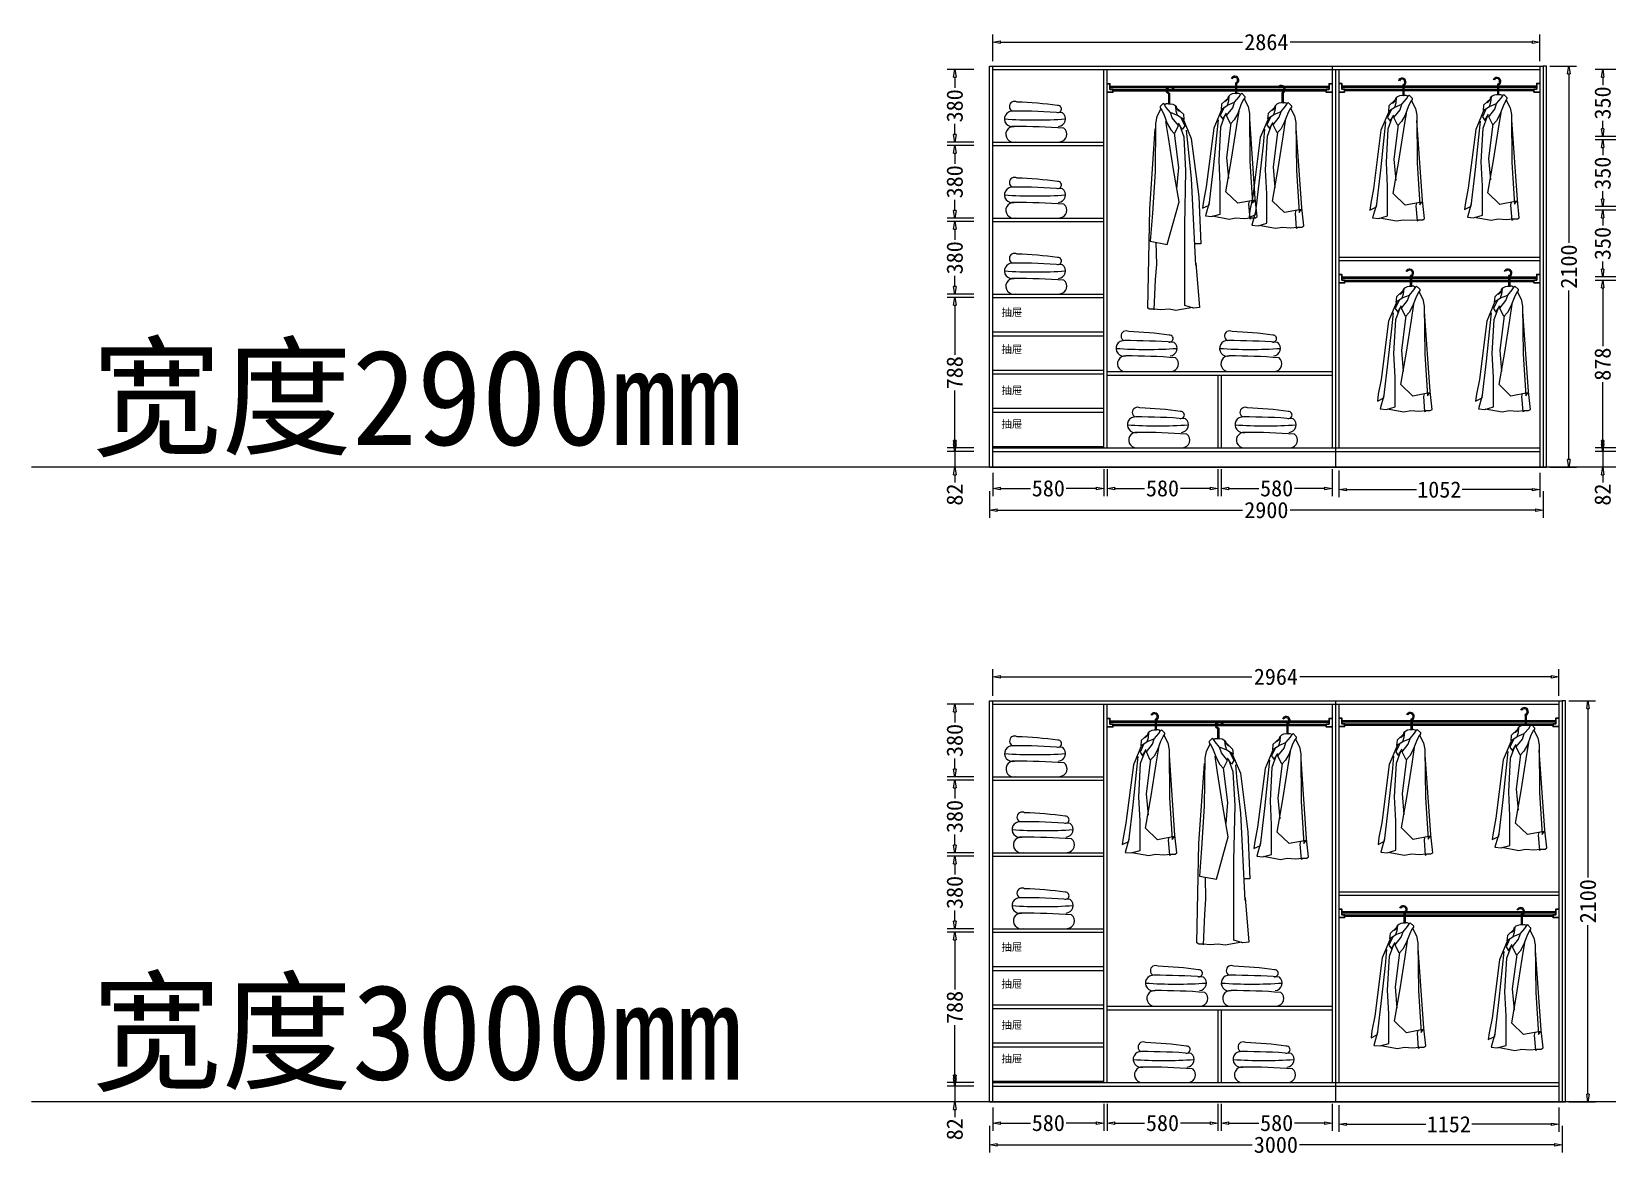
# Model space of a CAD drawing. Header units: millimetres. Extents: x 304407 to 361076, y -1262425 to -1203358.
# Drawn here: x 304407 to 312663, y -1255778 to -1249891 of the extents above; entities that cross this region are included whole.
import ezdxf

# ---------------------------------------------------------------- set-up
doc = ezdxf.new("R2010")
doc.units = ezdxf.units.MM
doc.header["$LTSCALE"] = 20
doc.layers.get('Defpoints').update_dxf_attribs({"color": 250})
for name, color, linetype in [('8', 8, 'Continuous'), ('LAYER10', 11, 'Continuous'), ('LAYER8', 11, 'Continuous'), ('图层3', 4, 'Continuous'), ('墙体', 40, 'Continuous')]:
    doc.layers.add(name, color=color, linetype=linetype)
doc.styles.get("Standard").update_dxf_attribs({"font": 'SimSun.ttf', "height": 85})
doc.styles.add('text', font='SimSun.ttf', dxfattribs={"height": 85})
doc.dimstyles.new('周文晶', dxfattribs={"dimtxt": 70, "dimasz": 40, "dimexe": 40, "dimexo": 30, "dimgap": 10, "dimtad": 0, "dimdec": 0, "dimtxsty": 'Standard', "dimblk": 'CLOSEDBLANK', "dimcen": 200, "dimclrd": 256, "dimclre": 256, "dimadec": 0, "dimazin": 0, "dimtfac": 1, "dimtdec": 0, "dimtmove": 0, "dimatfit": 3, "dimldrblk": 'CLOSEDBLANK', "dimfxl": 100, "dimfxlon": 1, "dimarcsym": 0})

# ---------------------------------------------------------------- blocks, each defined once
blk = doc.blocks.new('_ClosedBlank')
at = {"color": 0, "linetype": 'ByBlock', "lineweight": -2}
for p, q in [((-1, 0.17), (0, 0)), ((-1, 0.17), (-1, -0.17)), ((0, 0), (-1, -0.17))]:
    blk.add_line(p, q, dxfattribs=at)
blk = doc.blocks.new('*D2124')
at = {"lineweight": -2, "transparency": 16777216}
for p, q in [((309444, -1252202.4), (309444, -1252324)), ((310024, -1252184), (310024, -1252324)), ((309484, -1252284), (309640, -1252284)), ((309984, -1252284), (309828.1, -1252284))]:
    blk.add_line(p, q, dxfattribs=at)
at = {"layer": 'Defpoints', "color": 0, "transparency": 16777216}
for p in [(310024, -1252072.4), (309444, -1252172.4), (310024, -1252284)]:
    blk.add_point(p, dxfattribs=at)
at = {"lineweight": -2, "transparency": 16777216, "xscale": 40, "yscale": 40, "zscale": 40, "rotation": 180}
blk.add_blockref('_ClosedBlank', (309444, -1252284), dxfattribs=at)
at = {"lineweight": -2, "transparency": 16777216, "xscale": 40, "yscale": 40, "zscale": 40}
blk.add_blockref('_ClosedBlank', (310024, -1252284), dxfattribs=at)
at = {"color": 0, "transparency": 16777216, "insert": (309734, -1252284), "char_height": 85, "attachment_point": 5}
blk.add_mtext('580', dxfattribs=at)
blk = doc.blocks.new('*D2125')
at = {"lineweight": -2, "transparency": 16777216}
for p, q in [((310042, -1252184), (310042, -1252324)), ((310622, -1252184), (310622, -1252324)), ((310082, -1252284), (310238, -1252284)), ((310582, -1252284), (310426.1, -1252284))]:
    blk.add_line(p, q, dxfattribs=at)
at = {"layer": 'Defpoints', "color": 0, "transparency": 16777216}
for p in [(310042, -1250090.4), (310622, -1252072.4), (310622, -1252284)]:
    blk.add_point(p, dxfattribs=at)
at = {"lineweight": -2, "transparency": 16777216, "xscale": 40, "yscale": 40, "zscale": 40, "rotation": 180}
blk.add_blockref('_ClosedBlank', (310042, -1252284), dxfattribs=at)
at = {"lineweight": -2, "transparency": 16777216, "xscale": 40, "yscale": 40, "zscale": 40}
blk.add_blockref('_ClosedBlank', (310622, -1252284), dxfattribs=at)
at = {"color": 0, "transparency": 16777216, "insert": (310332, -1252284), "char_height": 85, "attachment_point": 5}
blk.add_mtext('580', dxfattribs=at)
blk = doc.blocks.new('*D2126')
at = {"lineweight": -2, "transparency": 16777216}
for p, q in [((309444, -1250047), (309444, -1249907)), ((312308, -1250047), (312308, -1249907)), ((309484, -1249947), (310750.3, -1249947)), ((312268, -1249947), (311001.7, -1249947))]:
    blk.add_line(p, q, dxfattribs=at)
at = {"layer": 'Defpoints', "color": 0, "transparency": 16777216}
for p in [(312308, -1249947), (309444, -1250090.4), (312308, -1250090.4)]:
    blk.add_point(p, dxfattribs=at)
at = {"lineweight": -2, "transparency": 16777216, "xscale": 40, "yscale": 40, "zscale": 40, "rotation": 180}
blk.add_blockref('_ClosedBlank', (309444, -1249947), dxfattribs=at)
at = {"lineweight": -2, "transparency": 16777216, "xscale": 40, "yscale": 40, "zscale": 40}
blk.add_blockref('_ClosedBlank', (312308, -1249947), dxfattribs=at)
at = {"color": 0, "transparency": 16777216, "insert": (310876, -1249947), "char_height": 85, "attachment_point": 5}
blk.add_mtext('2864', dxfattribs=at)
blk = doc.blocks.new('*D2127')
at = {"lineweight": -2, "transparency": 16777216}
for p, q in [((309426, -1252298.1), (309426, -1252438.1)), ((312326, -1252298.1), (312326, -1252438.1)), ((309466, -1252398.1), (310751.3, -1252398.1)), ((312286, -1252398.1), (311000.8, -1252398.1))]:
    blk.add_line(p, q, dxfattribs=at)
at = {"layer": 'Defpoints', "color": 0, "transparency": 16777216}
for p in [(309426, -1252172.4), (312326, -1252172.4), (312326, -1252398.1)]:
    blk.add_point(p, dxfattribs=at)
at = {"lineweight": -2, "transparency": 16777216, "xscale": 40, "yscale": 40, "zscale": 40, "rotation": 180}
blk.add_blockref('_ClosedBlank', (309426, -1252398.1), dxfattribs=at)
at = {"lineweight": -2, "transparency": 16777216, "xscale": 40, "yscale": 40, "zscale": 40}
blk.add_blockref('_ClosedBlank', (312326, -1252398.1), dxfattribs=at)
at = {"color": 0, "transparency": 16777216, "insert": (310876, -1252398.1), "char_height": 85, "attachment_point": 5}
blk.add_mtext('2900', dxfattribs=at)
blk = doc.blocks.new('*D2128')
at = {"lineweight": -2, "transparency": 16777216}
for p, q in [((309243.8, -1252050.4), (309243.8, -1252010.4)), ((309343.8, -1252090.4), (309203.8, -1252090.4)), ((309243.8, -1252090.4), (309243.8, -1252172.4)), ((309343.8, -1252172.4), (309203.8, -1252172.4)), ((309243.8, -1252212.4), (309243.8, -1252252.4))]:
    blk.add_line(p, q, dxfattribs=at)
at = {"layer": 'Defpoints', "color": 0, "transparency": 16777216}
for p in [(309243.8, -1252090.4), (309444, -1252090.4), (309426, -1252172.4)]:
    blk.add_point(p, dxfattribs=at)
at = {"lineweight": -2, "transparency": 16777216, "xscale": 40, "yscale": 40, "zscale": 40}
for p, rotation in [((309243.8, -1252090.4), 270), ((309243.8, -1252172.4), 90)]:
    blk.add_blockref('_ClosedBlank', p, dxfattribs=dict(at, rotation=rotation))
at = {"color": 0, "transparency": 16777216, "insert": (309243.8, -1252316.5), "char_height": 85, "attachment_point": 5, "rotation": 90}
blk.add_mtext('82', dxfattribs=at)
blk = doc.blocks.new('*D2129')
at = {"lineweight": -2, "transparency": 16777216}
for p, q in [((309343.8, -1251284.4), (309203.8, -1251284.4)), ((309243.8, -1251324.4), (309243.8, -1251585.1)), ((309243.8, -1252032.4), (309243.8, -1251771.8)), ((309343.8, -1252072.4), (309203.8, -1252072.4))]:
    blk.add_line(p, q, dxfattribs=at)
at = {"layer": 'Defpoints', "color": 0, "transparency": 16777216}
for p in [(309243.8, -1251284.4), (309444, -1251284.4), (309444, -1252072.4)]:
    blk.add_point(p, dxfattribs=at)
at = {"lineweight": -2, "transparency": 16777216, "xscale": 40, "yscale": 40, "zscale": 40}
for p, rotation in [((309243.8, -1251284.4), 90), ((309243.8, -1252072.4), 270)]:
    blk.add_blockref('_ClosedBlank', p, dxfattribs=dict(at, rotation=rotation))
at = {"color": 0, "transparency": 16777216, "insert": (309243.8, -1251678.4), "char_height": 85, "attachment_point": 5, "rotation": 90}
blk.add_mtext('788', dxfattribs=at)
blk = doc.blocks.new('*D2130')
at = {"lineweight": -2, "transparency": 16777216}
for p, q in [((309343.8, -1250886.4), (309203.8, -1250886.4)), ((309243.8, -1250926.4), (309243.8, -1250982.4)), ((309243.8, -1251226.4), (309243.8, -1251170.5)), ((309343.8, -1251266.4), (309203.8, -1251266.4))]:
    blk.add_line(p, q, dxfattribs=at)
at = {"layer": 'Defpoints', "color": 0, "transparency": 16777216}
for p in [(309243.8, -1250886.4), (309444, -1250886.4), (309444, -1251266.4)]:
    blk.add_point(p, dxfattribs=at)
at = {"lineweight": -2, "transparency": 16777216, "xscale": 40, "yscale": 40, "zscale": 40}
for p, rotation in [((309243.8, -1250886.4), 90), ((309243.8, -1251266.4), 270)]:
    blk.add_blockref('_ClosedBlank', p, dxfattribs=dict(at, rotation=rotation))
at = {"color": 0, "transparency": 16777216, "insert": (309243.8, -1251076.4), "char_height": 85, "attachment_point": 5, "rotation": 90}
blk.add_mtext('380', dxfattribs=at)
blk = doc.blocks.new('*D2131')
at = {"lineweight": -2, "transparency": 16777216}
for p, q in [((309343.8, -1250488.4), (309203.8, -1250488.4)), ((309243.8, -1250528.4), (309243.8, -1250584.4)), ((309243.8, -1250828.4), (309243.8, -1250772.5)), ((309343.8, -1250868.4), (309203.8, -1250868.4))]:
    blk.add_line(p, q, dxfattribs=at)
at = {"layer": 'Defpoints', "color": 0, "transparency": 16777216}
for p in [(309243.8, -1250488.4), (309444, -1250488.4), (309444, -1250868.4)]:
    blk.add_point(p, dxfattribs=at)
at = {"lineweight": -2, "transparency": 16777216, "xscale": 40, "yscale": 40, "zscale": 40}
for p, rotation in [((309243.8, -1250488.4), 90), ((309243.8, -1250868.4), 270)]:
    blk.add_blockref('_ClosedBlank', p, dxfattribs=dict(at, rotation=rotation))
at = {"color": 0, "transparency": 16777216, "insert": (309243.8, -1250678.4), "char_height": 85, "attachment_point": 5, "rotation": 90}
blk.add_mtext('380', dxfattribs=at)
blk = doc.blocks.new('*D2132')
at = {"lineweight": -2, "transparency": 16777216}
for p, q in [((309343.8, -1250090.4), (309203.8, -1250090.4)), ((309243.8, -1250130.4), (309243.8, -1250186.4)), ((309243.8, -1250430.4), (309243.8, -1250374.5)), ((309343.8, -1250470.4), (309203.8, -1250470.4))]:
    blk.add_line(p, q, dxfattribs=at)
at = {"layer": 'Defpoints', "color": 0, "transparency": 16777216}
for p in [(309243.8, -1250090.4), (309444, -1250090.4), (309444, -1250470.4)]:
    blk.add_point(p, dxfattribs=at)
at = {"lineweight": -2, "transparency": 16777216, "xscale": 40, "yscale": 40, "zscale": 40}
for p, rotation in [((309243.8, -1250090.4), 90), ((309243.8, -1250470.4), 270)]:
    blk.add_blockref('_ClosedBlank', p, dxfattribs=dict(at, rotation=rotation))
at = {"color": 0, "transparency": 16777216, "insert": (309243.8, -1250280.4), "char_height": 85, "attachment_point": 5, "rotation": 90}
blk.add_mtext('380', dxfattribs=at)
blk = doc.blocks.new('*D2133')
at = {"lineweight": -2, "transparency": 16777216}
for p, q in [((312360.9, -1250072.4), (312500.9, -1250072.4)), ((312460.9, -1250112.4), (312460.9, -1250997.7)), ((312460.9, -1252132.4), (312460.9, -1251247.2)), ((312360.9, -1252172.4), (312500.9, -1252172.4))]:
    blk.add_line(p, q, dxfattribs=at)
at = {"layer": 'Defpoints', "color": 0, "transparency": 16777216}
for p in [(312326, -1250072.4), (312460.9, -1250072.4), (312326, -1252172.4)]:
    blk.add_point(p, dxfattribs=at)
at = {"lineweight": -2, "transparency": 16777216, "xscale": 40, "yscale": 40, "zscale": 40}
for p, rotation in [((312460.9, -1250072.4), 90), ((312460.9, -1252172.4), 270)]:
    blk.add_blockref('_ClosedBlank', p, dxfattribs=dict(at, rotation=rotation))
at = {"color": 0, "transparency": 16777216, "insert": (312460.9, -1251122.4), "char_height": 85, "attachment_point": 5, "rotation": 90}
blk.add_mtext('2100', dxfattribs=at)
blk = doc.blocks.new('*D2134')
at = {"lineweight": -2, "transparency": 16777216}
for p, q in [((311256, -1252190.6), (311256, -1252330.6)), ((312308, -1252202.4), (312308, -1252330.6)), ((311296, -1252290.6), (311661.8, -1252290.6)), ((312268, -1252290.6), (311902.3, -1252290.6))]:
    blk.add_line(p, q, dxfattribs=at)
at = {"layer": 'Defpoints', "color": 0, "transparency": 16777216}
for p in [(311256, -1252072.4), (312308, -1252172.4), (312308, -1252290.6)]:
    blk.add_point(p, dxfattribs=at)
at = {"lineweight": -2, "transparency": 16777216, "xscale": 40, "yscale": 40, "zscale": 40, "rotation": 180}
blk.add_blockref('_ClosedBlank', (311256, -1252290.6), dxfattribs=at)
at = {"lineweight": -2, "transparency": 16777216, "xscale": 40, "yscale": 40, "zscale": 40}
blk.add_blockref('_ClosedBlank', (312308, -1252290.6), dxfattribs=at)
at = {"color": 0, "transparency": 16777216, "insert": (311782, -1252290.6), "char_height": 85, "attachment_point": 5}
blk.add_mtext('1052', dxfattribs=at)
blk = doc.blocks.new('*D2165')
at = {"lineweight": -2, "transparency": 16777216}
for p, q in [((312638, -1252050.4), (312638, -1252010.4)), ((312738, -1252090.4), (312598, -1252090.4)), ((312638, -1252090.4), (312638, -1252172.4)), ((312738, -1252172.4), (312598, -1252172.4)), ((312638, -1252212.4), (312638, -1252252.4))]:
    blk.add_line(p, q, dxfattribs=at)
at = {"layer": 'Defpoints', "color": 0, "transparency": 16777216}
for p in [(312638, -1252090.4), (312838.2, -1252090.4), (312820.2, -1252172.4)]:
    blk.add_point(p, dxfattribs=at)
at = {"lineweight": -2, "transparency": 16777216, "xscale": 40, "yscale": 40, "zscale": 40}
for p, rotation in [((312638, -1252090.4), 270), ((312638, -1252172.4), 90)]:
    blk.add_blockref('_ClosedBlank', p, dxfattribs=dict(at, rotation=rotation))
at = {"color": 0, "transparency": 16777216, "insert": (312638, -1252316.5), "char_height": 85, "attachment_point": 5, "rotation": 90}
blk.add_mtext('82', dxfattribs=at)
blk = doc.blocks.new('*D2166')
at = {"lineweight": -2, "transparency": 16777216}
for p, q in [((312738, -1251194.4), (312598, -1251194.4)), ((312638, -1251234.4), (312638, -1251538.9)), ((312638, -1252032.4), (312638, -1251728)), ((312738, -1252072.4), (312598, -1252072.4))]:
    blk.add_line(p, q, dxfattribs=at)
at = {"layer": 'Defpoints', "color": 0, "transparency": 16777216}
for p in [(312638, -1251194.4), (312838.2, -1251194.4), (312838.2, -1252072.4)]:
    blk.add_point(p, dxfattribs=at)
at = {"lineweight": -2, "transparency": 16777216, "xscale": 40, "yscale": 40, "zscale": 40}
for p, rotation in [((312638, -1251194.4), 90), ((312638, -1252072.4), 270)]:
    blk.add_blockref('_ClosedBlank', p, dxfattribs=dict(at, rotation=rotation))
at = {"color": 0, "transparency": 16777216, "insert": (312638, -1251633.4), "char_height": 85, "attachment_point": 5, "rotation": 90}
blk.add_mtext('878', dxfattribs=at)
blk = doc.blocks.new('*D2167')
at = {"lineweight": -2, "transparency": 16777216}
for p, q in [((312738, -1250826.4), (312598, -1250826.4)), ((312638, -1250866.4), (312638, -1250907.4)), ((312638, -1251136.4), (312638, -1251095.5)), ((312738, -1251176.4), (312598, -1251176.4))]:
    blk.add_line(p, q, dxfattribs=at)
at = {"layer": 'Defpoints', "color": 0, "transparency": 16777216}
for p in [(312638, -1250826.4), (312838.2, -1250826.4), (312838.2, -1251176.4)]:
    blk.add_point(p, dxfattribs=at)
at = {"lineweight": -2, "transparency": 16777216, "xscale": 40, "yscale": 40, "zscale": 40}
for p, rotation in [((312638, -1250826.4), 90), ((312638, -1251176.4), 270)]:
    blk.add_blockref('_ClosedBlank', p, dxfattribs=dict(at, rotation=rotation))
at = {"color": 0, "transparency": 16777216, "insert": (312638, -1251001.4), "char_height": 85, "attachment_point": 5, "rotation": 90}
blk.add_mtext('350', dxfattribs=at)
blk = doc.blocks.new('*D2168')
at = {"lineweight": -2, "transparency": 16777216}
for p, q in [((312738, -1250458.4), (312598, -1250458.4)), ((312638, -1250498.4), (312638, -1250539.4)), ((312638, -1250768.4), (312638, -1250727.5)), ((312738, -1250808.4), (312598, -1250808.4))]:
    blk.add_line(p, q, dxfattribs=at)
at = {"layer": 'Defpoints', "color": 0, "transparency": 16777216}
for p in [(312638, -1250458.4), (312838.2, -1250458.4), (312838.2, -1250808.4)]:
    blk.add_point(p, dxfattribs=at)
at = {"lineweight": -2, "transparency": 16777216, "xscale": 40, "yscale": 40, "zscale": 40}
for p, rotation in [((312638, -1250458.4), 90), ((312638, -1250808.4), 270)]:
    blk.add_blockref('_ClosedBlank', p, dxfattribs=dict(at, rotation=rotation))
at = {"color": 0, "transparency": 16777216, "insert": (312638, -1250633.4), "char_height": 85, "attachment_point": 5, "rotation": 90}
blk.add_mtext('350', dxfattribs=at)
blk = doc.blocks.new('*D2169')
at = {"lineweight": -2, "transparency": 16777216}
for p, q in [((312738, -1250090.4), (312598, -1250090.4)), ((312638, -1250130.4), (312638, -1250171.4)), ((312638, -1250400.4), (312638, -1250359.5)), ((312738, -1250440.4), (312598, -1250440.4))]:
    blk.add_line(p, q, dxfattribs=at)
at = {"layer": 'Defpoints', "color": 0, "transparency": 16777216}
for p in [(312638, -1250090.4), (312838.2, -1250090.4), (312838.2, -1250440.4)]:
    blk.add_point(p, dxfattribs=at)
at = {"lineweight": -2, "transparency": 16777216, "xscale": 40, "yscale": 40, "zscale": 40}
for p, rotation in [((312638, -1250090.4), 90), ((312638, -1250440.4), 270)]:
    blk.add_blockref('_ClosedBlank', p, dxfattribs=dict(at, rotation=rotation))
at = {"color": 0, "transparency": 16777216, "insert": (312638, -1250265.4), "char_height": 85, "attachment_point": 5, "rotation": 90}
blk.add_mtext('350', dxfattribs=at)
blk = doc.blocks.new('*D2187')
at = {"lineweight": -2, "transparency": 16777216}
for p, q in [((310640, -1252184), (310640, -1252324)), ((311220, -1252184), (311220, -1252324)), ((310680, -1252284), (310836, -1252284)), ((311180, -1252284), (311024.1, -1252284))]:
    blk.add_line(p, q, dxfattribs=at)
at = {"layer": 'Defpoints', "color": 0, "transparency": 16777216}
for p in [(310640, -1252072.4), (311220, -1252072.4), (311220, -1252284)]:
    blk.add_point(p, dxfattribs=at)
at = {"lineweight": -2, "transparency": 16777216, "xscale": 40, "yscale": 40, "zscale": 40, "rotation": 180}
blk.add_blockref('_ClosedBlank', (310640, -1252284), dxfattribs=at)
at = {"lineweight": -2, "transparency": 16777216, "xscale": 40, "yscale": 40, "zscale": 40}
blk.add_blockref('_ClosedBlank', (311220, -1252284), dxfattribs=at)
at = {"color": 0, "transparency": 16777216, "insert": (310930, -1252284), "char_height": 85, "attachment_point": 5}
blk.add_mtext('580', dxfattribs=at)
blk = doc.blocks.new('*D2214')
at = {"lineweight": -2, "transparency": 16777216}
for p, q in [((309444, -1255526.3), (309444, -1255647.8)), ((310024, -1255507.8), (310024, -1255647.8)), ((309484, -1255607.8), (309640, -1255607.8)), ((309984, -1255607.8), (309828.1, -1255607.8))]:
    blk.add_line(p, q, dxfattribs=at)
at = {"layer": 'Defpoints', "color": 0, "transparency": 16777216}
for p in [(310024, -1255396.3), (309444, -1255496.3), (310024, -1255607.8)]:
    blk.add_point(p, dxfattribs=at)
at = {"lineweight": -2, "transparency": 16777216, "xscale": 40, "yscale": 40, "zscale": 40, "rotation": 180}
blk.add_blockref('_ClosedBlank', (309444, -1255607.8), dxfattribs=at)
at = {"lineweight": -2, "transparency": 16777216, "xscale": 40, "yscale": 40, "zscale": 40}
blk.add_blockref('_ClosedBlank', (310024, -1255607.8), dxfattribs=at)
at = {"color": 0, "transparency": 16777216, "insert": (309734, -1255607.8), "char_height": 85, "attachment_point": 5}
blk.add_mtext('580', dxfattribs=at)
blk = doc.blocks.new('*D2215')
at = {"lineweight": -2, "transparency": 16777216}
for p, q in [((310042, -1255507.8), (310042, -1255647.8)), ((310622, -1255507.8), (310622, -1255647.8)), ((310082, -1255607.8), (310238, -1255607.8)), ((310582, -1255607.8), (310426.1, -1255607.8))]:
    blk.add_line(p, q, dxfattribs=at)
at = {"layer": 'Defpoints', "color": 0, "transparency": 16777216}
for p in [(310042, -1253414.3), (310622, -1255396.3), (310622, -1255607.8)]:
    blk.add_point(p, dxfattribs=at)
at = {"lineweight": -2, "transparency": 16777216, "xscale": 40, "yscale": 40, "zscale": 40, "rotation": 180}
blk.add_blockref('_ClosedBlank', (310042, -1255607.8), dxfattribs=at)
at = {"lineweight": -2, "transparency": 16777216, "xscale": 40, "yscale": 40, "zscale": 40}
blk.add_blockref('_ClosedBlank', (310622, -1255607.8), dxfattribs=at)
at = {"color": 0, "transparency": 16777216, "insert": (310332, -1255607.8), "char_height": 85, "attachment_point": 5}
blk.add_mtext('580', dxfattribs=at)
blk = doc.blocks.new('*D2216')
at = {"lineweight": -2, "transparency": 16777216}
for p, q in [((309444, -1253370.9), (309444, -1253230.9)), ((309484, -1253270.9), (310800.3, -1253270.9)), ((312368, -1253270.9), (311051.7, -1253270.9)), ((312408, -1253370.9), (312408, -1253230.9))]:
    blk.add_line(p, q, dxfattribs=at)
at = {"layer": 'Defpoints', "color": 0, "transparency": 16777216}
for p in [(312408, -1253270.9), (309444, -1253414.3), (312408, -1253414.3)]:
    blk.add_point(p, dxfattribs=at)
at = {"lineweight": -2, "transparency": 16777216, "xscale": 40, "yscale": 40, "zscale": 40, "rotation": 180}
blk.add_blockref('_ClosedBlank', (309444, -1253270.9), dxfattribs=at)
at = {"lineweight": -2, "transparency": 16777216, "xscale": 40, "yscale": 40, "zscale": 40}
blk.add_blockref('_ClosedBlank', (312408, -1253270.9), dxfattribs=at)
at = {"color": 0, "transparency": 16777216, "insert": (310926, -1253270.9), "char_height": 85, "attachment_point": 5}
blk.add_mtext('2964', dxfattribs=at)
blk = doc.blocks.new('*D2217')
at = {"lineweight": -2, "transparency": 16777216}
for p, q in [((309426, -1255621.9), (309426, -1255761.9)), ((312426, -1255621.9), (312426, -1255761.9)), ((309466, -1255721.9), (310801.8, -1255721.9)), ((312386, -1255721.9), (311050.3, -1255721.9))]:
    blk.add_line(p, q, dxfattribs=at)
at = {"layer": 'Defpoints', "color": 0, "transparency": 16777216}
for p in [(309426, -1255496.3), (312426, -1255496.3), (312426, -1255721.9)]:
    blk.add_point(p, dxfattribs=at)
at = {"lineweight": -2, "transparency": 16777216, "xscale": 40, "yscale": 40, "zscale": 40, "rotation": 180}
blk.add_blockref('_ClosedBlank', (309426, -1255721.9), dxfattribs=at)
at = {"lineweight": -2, "transparency": 16777216, "xscale": 40, "yscale": 40, "zscale": 40}
blk.add_blockref('_ClosedBlank', (312426, -1255721.9), dxfattribs=at)
at = {"color": 0, "transparency": 16777216, "insert": (310926, -1255721.9), "char_height": 85, "attachment_point": 5}
blk.add_mtext('3000', dxfattribs=at)
blk = doc.blocks.new('*D2218')
at = {"lineweight": -2, "transparency": 16777216}
for p, q in [((309243.8, -1255374.3), (309243.8, -1255334.3)), ((309343.8, -1255414.3), (309203.8, -1255414.3)), ((309243.8, -1255414.3), (309243.8, -1255496.3)), ((309343.8, -1255496.3), (309203.8, -1255496.3)), ((309243.8, -1255536.3), (309243.8, -1255576.3))]:
    blk.add_line(p, q, dxfattribs=at)
at = {"layer": 'Defpoints', "color": 0, "transparency": 16777216}
for p in [(309243.8, -1255414.3), (309444, -1255414.3), (309426, -1255496.3)]:
    blk.add_point(p, dxfattribs=at)
at = {"lineweight": -2, "transparency": 16777216, "xscale": 40, "yscale": 40, "zscale": 40}
for p, rotation in [((309243.8, -1255414.3), 270), ((309243.8, -1255496.3), 90)]:
    blk.add_blockref('_ClosedBlank', p, dxfattribs=dict(at, rotation=rotation))
at = {"color": 0, "transparency": 16777216, "insert": (309243.8, -1255640.3), "char_height": 85, "attachment_point": 5, "rotation": 90}
blk.add_mtext('82', dxfattribs=at)
blk = doc.blocks.new('*D2219')
at = {"lineweight": -2, "transparency": 16777216}
for p, q in [((309343.8, -1254608.3), (309203.8, -1254608.3)), ((309243.8, -1254648.3), (309243.8, -1254908.9)), ((309243.8, -1255356.3), (309243.8, -1255095.6)), ((309343.8, -1255396.3), (309203.8, -1255396.3))]:
    blk.add_line(p, q, dxfattribs=at)
at = {"layer": 'Defpoints', "color": 0, "transparency": 16777216}
for p in [(309243.8, -1254608.3), (309444, -1254608.3), (309444, -1255396.3)]:
    blk.add_point(p, dxfattribs=at)
at = {"lineweight": -2, "transparency": 16777216, "xscale": 40, "yscale": 40, "zscale": 40}
for p, rotation in [((309243.8, -1254608.3), 90), ((309243.8, -1255396.3), 270)]:
    blk.add_blockref('_ClosedBlank', p, dxfattribs=dict(at, rotation=rotation))
at = {"color": 0, "transparency": 16777216, "insert": (309243.8, -1255002.3), "char_height": 85, "attachment_point": 5, "rotation": 90}
blk.add_mtext('788', dxfattribs=at)
blk = doc.blocks.new('*D2220')
at = {"lineweight": -2, "transparency": 16777216}
for p, q in [((309343.8, -1254210.3), (309203.8, -1254210.3)), ((309243.8, -1254250.3), (309243.8, -1254306.2)), ((309243.8, -1254550.3), (309243.8, -1254494.3)), ((309343.8, -1254590.3), (309203.8, -1254590.3))]:
    blk.add_line(p, q, dxfattribs=at)
at = {"layer": 'Defpoints', "color": 0, "transparency": 16777216}
for p in [(309243.8, -1254210.3), (309444, -1254210.3), (309444, -1254590.3)]:
    blk.add_point(p, dxfattribs=at)
at = {"lineweight": -2, "transparency": 16777216, "xscale": 40, "yscale": 40, "zscale": 40}
for p, rotation in [((309243.8, -1254210.3), 90), ((309243.8, -1254590.3), 270)]:
    blk.add_blockref('_ClosedBlank', p, dxfattribs=dict(at, rotation=rotation))
at = {"color": 0, "transparency": 16777216, "insert": (309243.8, -1254400.3), "char_height": 85, "attachment_point": 5, "rotation": 90}
blk.add_mtext('380', dxfattribs=at)
blk = doc.blocks.new('*D2221')
at = {"lineweight": -2, "transparency": 16777216}
for p, q in [((309343.8, -1253812.3), (309203.8, -1253812.3)), ((309243.8, -1253852.3), (309243.8, -1253908.2)), ((309243.8, -1254152.3), (309243.8, -1254096.3)), ((309343.8, -1254192.3), (309203.8, -1254192.3))]:
    blk.add_line(p, q, dxfattribs=at)
at = {"layer": 'Defpoints', "color": 0, "transparency": 16777216}
for p in [(309243.8, -1253812.3), (309444, -1253812.3), (309444, -1254192.3)]:
    blk.add_point(p, dxfattribs=at)
at = {"lineweight": -2, "transparency": 16777216, "xscale": 40, "yscale": 40, "zscale": 40}
for p, rotation in [((309243.8, -1253812.3), 90), ((309243.8, -1254192.3), 270)]:
    blk.add_blockref('_ClosedBlank', p, dxfattribs=dict(at, rotation=rotation))
at = {"color": 0, "transparency": 16777216, "insert": (309243.8, -1254002.3), "char_height": 85, "attachment_point": 5, "rotation": 90}
blk.add_mtext('380', dxfattribs=at)
blk = doc.blocks.new('*D2222')
at = {"lineweight": -2, "transparency": 16777216}
for p, q in [((309343.8, -1253414.3), (309203.8, -1253414.3)), ((309243.8, -1253454.3), (309243.8, -1253510.2)), ((309243.8, -1253754.3), (309243.8, -1253698.3)), ((309343.8, -1253794.3), (309203.8, -1253794.3))]:
    blk.add_line(p, q, dxfattribs=at)
at = {"layer": 'Defpoints', "color": 0, "transparency": 16777216}
for p in [(309243.8, -1253414.3), (309444, -1253414.3), (309444, -1253794.3)]:
    blk.add_point(p, dxfattribs=at)
at = {"lineweight": -2, "transparency": 16777216, "xscale": 40, "yscale": 40, "zscale": 40}
for p, rotation in [((309243.8, -1253414.3), 90), ((309243.8, -1253794.3), 270)]:
    blk.add_blockref('_ClosedBlank', p, dxfattribs=dict(at, rotation=rotation))
at = {"color": 0, "transparency": 16777216, "insert": (309243.8, -1253604.3), "char_height": 85, "attachment_point": 5, "rotation": 90}
blk.add_mtext('380', dxfattribs=at)
blk = doc.blocks.new('*D2223')
at = {"lineweight": -2, "transparency": 16777216}
for p, q in [((312460.9, -1253396.3), (312600.9, -1253396.3)), ((312560.9, -1253436.3), (312560.9, -1254321.5)), ((312560.9, -1255456.3), (312560.9, -1254571)), ((312460.9, -1255496.3), (312600.9, -1255496.3))]:
    blk.add_line(p, q, dxfattribs=at)
at = {"layer": 'Defpoints', "color": 0, "transparency": 16777216}
for p in [(312426, -1253396.3), (312560.9, -1253396.3), (312426, -1255496.3)]:
    blk.add_point(p, dxfattribs=at)
at = {"lineweight": -2, "transparency": 16777216, "xscale": 40, "yscale": 40, "zscale": 40}
for p, rotation in [((312560.9, -1253396.3), 90), ((312560.9, -1255496.3), 270)]:
    blk.add_blockref('_ClosedBlank', p, dxfattribs=dict(at, rotation=rotation))
at = {"color": 0, "transparency": 16777216, "insert": (312560.9, -1254446.3), "char_height": 85, "attachment_point": 5, "rotation": 90}
blk.add_mtext('2100', dxfattribs=at)
blk = doc.blocks.new('*D2224')
at = {"lineweight": -2, "transparency": 16777216}
for p, q in [((311256, -1255514.5), (311256, -1255654.5)), ((312408, -1255526.3), (312408, -1255654.5)), ((311296, -1255614.5), (311711.8, -1255614.5)), ((312368, -1255614.5), (311952.3, -1255614.5))]:
    blk.add_line(p, q, dxfattribs=at)
at = {"layer": 'Defpoints', "color": 0, "transparency": 16777216}
for p in [(311256, -1255396.3), (312408, -1255496.3), (312408, -1255614.5)]:
    blk.add_point(p, dxfattribs=at)
at = {"lineweight": -2, "transparency": 16777216, "xscale": 40, "yscale": 40, "zscale": 40, "rotation": 180}
blk.add_blockref('_ClosedBlank', (311256, -1255614.5), dxfattribs=at)
at = {"lineweight": -2, "transparency": 16777216, "xscale": 40, "yscale": 40, "zscale": 40}
blk.add_blockref('_ClosedBlank', (312408, -1255614.5), dxfattribs=at)
at = {"color": 0, "transparency": 16777216, "insert": (311832, -1255614.5), "char_height": 85, "attachment_point": 5}
blk.add_mtext('1152', dxfattribs=at)
blk = doc.blocks.new('*D2277')
at = {"lineweight": -2, "transparency": 16777216}
for p, q in [((310640, -1255507.8), (310640, -1255647.8)), ((311220, -1255507.8), (311220, -1255647.8)), ((310680, -1255607.8), (310836, -1255607.8)), ((311180, -1255607.8), (311024.1, -1255607.8))]:
    blk.add_line(p, q, dxfattribs=at)
at = {"layer": 'Defpoints', "color": 0, "transparency": 16777216}
for p in [(310640, -1255396.3), (311220, -1255396.3), (311220, -1255607.8)]:
    blk.add_point(p, dxfattribs=at)
at = {"lineweight": -2, "transparency": 16777216, "xscale": 40, "yscale": 40, "zscale": 40, "rotation": 180}
blk.add_blockref('_ClosedBlank', (310640, -1255607.8), dxfattribs=at)
at = {"lineweight": -2, "transparency": 16777216, "xscale": 40, "yscale": 40, "zscale": 40}
blk.add_blockref('_ClosedBlank', (311220, -1255607.8), dxfattribs=at)
at = {"color": 0, "transparency": 16777216, "insert": (310930, -1255607.8), "char_height": 85, "attachment_point": 5}
blk.add_mtext('580', dxfattribs=at)
blk = doc.blocks.new('A$C1C5764E0')
at = {"layer": '8'}
for p, q in [((172.3, 708.4), (172.3, 657.4)), ((178.3, 708.4), (178.3, 657.4)), ((103, 580.9), (58.4, 475.1)), ((113.7, 585.2), (93.2, 541.7)), ((99.9, 601.9), (97.1, 574.2)), ((97.1, 574.2), (130.4, 596.4)), ((135.3, 635.3), (99.9, 601.9)), ((126.3, 542.3), (158.2, 582.5)), ((130.4, 596.4), (137.4, 618.5)), ((130.4, 596.4), (167.9, 611.6)), ((137.4, 618.5), (140.1, 644.9)), ((158.2, 582.5), (167.9, 611.6)), ((167.9, 611.6), (191.5, 639.3)), ((201.2, 597.8), (184.5, 553.4)), ((191.5, 639.3), (201.2, 654.6)), ((201.2, 654.6), (205.3, 658.7)), ((213.6, 624.1), (201.2, 597.8)), ((205.3, 658.7), (222, 642.1)), ((222, 635.2), (213.6, 624.1)), ((217.8, 629.6), (238.6, 589.4)), ((222, 642.1), (222, 635.2)), ((238.6, 589.4), (245.5, 553.4)), ((75, 435), (83.4, 518.8)), ((93.2, 541.7), (106.3, 522.1)), ((96.5, 482.8), (119.4, 544.9)), ((106.3, 522.1), (125.9, 554.7)), ((148.8, 502.4), (125.9, 322.6)), ((147.1, 499.3), (126.3, 542.3)), ((166.5, 520.1), (147.1, 499.3)), ((184.5, 553.4), (166.5, 520.1)), ((178.3, 479.5), (191.3, 564.6)), ((245.5, 553.4), (248.3, 302.5)), ((276.4, 106.8), (247, 525.3)), ((58.4, 475.1), (19.5, 168.8)), ((57, 265.8), (75, 435)), ((86.6, 306.3), (96.5, 482.8)), ((152.1, 312.8), (178.3, 479.5)), ((34.3, 73.1), (57, 265.8)), ((93.2, 180.9), (86.6, 306.3)), ((122.6, 142.8), (152.1, 312.8)), ((125.9, 322.6), (135.7, 211.4)), ((248.3, 302.5), (262.2, 83.5)), ((19.5, 168.8), (4.8, 92.7)), ((93.2, 26.2), (93.2, 180.9)), ((4.8, 92.7), (0, 56.7)), ((34.3, 86.2), (14.7, 16.3)), ((184.8, 82.8), (122.6, 142.8)), ((273.1, 99.1), (184.8, 82.8)), ((244.2, 93.8), (240.9, 79.6)), ((262.2, 83.5), (273.1, 99.1)), ((286.7, 13.1), (276.4, 106.8)), ((0, 56.7), (34.3, 73.1)), ((14.7, 16.3), (47.4, 13.1)), ((47.4, 13.1), (93.2, 26.2)), ((50.7, 16.3), (139, 0)), ((139, 0), (175, 6.5)), ((175, 6.5), (217.5, 3.3)), ((217.5, 3.3), (253.5, 6.5)), ((240.9, 79.6), (247.4, 1.1)), ((247.4, 1.1), (254, 3.3)), ((253.5, 6.5), (276.9, 6.5)), ((276.9, 6.5), (286.7, 13.1))]:
    blk.add_line(p, q, dxfattribs=at)
for centre, radius, start, end in [((168.9, 727.1), 20.9, 296.63379, 159.52854), ((168.9, 727.1), 14.9, 296.63379, 150.61748), ((175.9, 709.9), 3.91, 94.6712, 201.96259), ((110.9, 641.2), 25.1, 286.26362, 2.02477), ((168.9, 613.1), 43.9, 77.69929, 138.59655), ((186.2, 639.8), 18, 42.48003, 116.33917)]:
    blk.add_arc(centre, radius, start, end, dxfattribs=at)
blk = doc.blocks.new('A$C4F477F88')
at = {"layer": 'LAYER10'}
blk.add_blockref('A$C1C5764E0', (0, 0), dxfattribs=at)
blk = doc.blocks.new('A$C5E603B19')
at = {"layer": 'LAYER8'}
blk.add_blockref('A$C4F477F88', (0, 0), dxfattribs=at)
blk = doc.blocks.new('A$C1B0A679D')
at = {"layer": '图层3'}
blk.add_blockref('A$C5E603B19', (0, 0), dxfattribs=at)
blk = doc.blocks.new('A$C52EB379C')
at = {"layer": '8'}
for p, q in [((163.3, 1134.6), (163.3, 1083.5)), ((169.3, 1134.6), (169.3, 1083.5)), ((182.5, 1065.5), (192.3, 1080.7)), ((192.3, 1080.7), (196.4, 1084.9)), ((196.4, 1084.9), (213.1, 1068.3)), ((94.1, 1007.1), (49.5, 901.3)), ((104.8, 1011.4), (84.3, 967.8)), ((91, 1028.1), (88.2, 1000.3)), ((88.2, 1000.3), (121.5, 1022.5)), ((126.4, 1061.5), (91, 1028.1)), ((117.4, 968.5), (149.3, 1008.7)), ((121.5, 1022.5), (128.4, 1044.7)), ((121.5, 1022.5), (159, 1037.8)), ((128.4, 1044.7), (131.2, 1071)), ((149.3, 1008.7), (159, 1037.8)), ((159, 1037.8), (182.5, 1065.5)), ((169.3, 905.7), (182.4, 990.7)), ((192.3, 1023.9), (175.6, 979.5)), ((204.7, 1050.2), (192.3, 1023.9)), ((213.1, 1061.3), (204.7, 1050.2)), ((208.9, 1055.8), (229.7, 1015.6)), ((213.1, 1068.3), (213.1, 1061.3)), ((229.7, 1015.6), (236.6, 979.5)), ((66.1, 861.1), (74.5, 944.9)), ((77.7, 732.4), (87.6, 909)), ((84.3, 967.8), (97.4, 948.2)), ((87.6, 909), (110.5, 971.1)), ((97.4, 948.2), (117, 980.9)), ((139.9, 928.6), (117, 748.8)), ((138.2, 925.5), (117.4, 968.5)), ((157.6, 946.3), (138.2, 925.5)), ((175.6, 979.5), (157.6, 946.3)), ((236.6, 979.5), (239.4, 728.7)), ((267.5, 533), (238.1, 951.5)), ((49.5, 901.3), (10.6, 595)), ((48.1, 692), (66.1, 861.1)), ((143.2, 738.9), (169.3, 905.7)), ((117, 748.8), (126.8, 637.6)), ((25.4, 235.4), (48.1, 692)), ((84.3, 444.7), (77.7, 732.4)), ((113.7, 568.9), (143.2, 738.9)), ((239.4, 728.7), (253.3, 509.7)), ((10.6, 595), (0, 349)), ((175.9, 346.6), (113.7, 568.9)), ((253.3, 509.7), (264.2, 362.9)), ((277.8, 13.1), (267.5, 533)), ((84.3, 26.2), (84.3, 444.7)), ((0, 349), (31, 349)), ((264.2, 362.9), (175.9, 346.6)), ((235.3, 357.6), (232, 242)), ((25.4, 248.5), (5.8, 16.3)), ((232, 242), (238.5, 163.5)), ((238.5, 163.5), (245.1, 3.3)), ((5.8, 16.3), (38.5, 13.1)), ((38.5, 13.1), (84.3, 26.2)), ((41.7, 16.3), (130.1, 0)), ((130.1, 0), (166.1, 6.5)), ((166.1, 6.5), (208.6, 3.3)), ((208.6, 3.3), (244.6, 6.5)), ((244.6, 6.5), (268, 6.5)), ((268, 6.5), (277.8, 13.1))]:
    blk.add_line(p, q, dxfattribs=at)
for centre, radius, start, end in [((160, 1153.2), 20.9, 296.63379, 159.52854), ((160, 1153.2), 14.9, 296.63379, 150.61748), ((160, 1039.2), 43.9, 77.69929, 138.59655), ((167, 1136), 3.91, 94.6712, 201.96259), ((177.3, 1066), 18, 42.48003, 116.33917), ((102, 1067.4), 25.1, 286.26362, 2.02477)]:
    blk.add_arc(centre, radius, start, end, dxfattribs=at)
blk = doc.blocks.new('A$C05785CA5')
at = {"layer": 'LAYER10'}
blk.add_blockref('A$C52EB379C', (0, 0), dxfattribs=at)
blk = doc.blocks.new('A$C100967EE')
at = {"layer": 'LAYER10'}
blk.add_blockref('A$C05785CA5', (0, 0), dxfattribs=at)
blk = doc.blocks.new('A$C65D30603')
at = {"layer": 'LAYER8'}
blk.add_blockref('A$C100967EE', (0, 0), dxfattribs=at)
blk = doc.blocks.new('A$C50CE712E')
at = {"layer": '图层3'}
blk.add_blockref('A$C65D30603', (0, 0), dxfattribs=at)
blk = doc.blocks.new('A$C11F00F61')
at = {"color": 8}
blk.add_line((48.2, 0), (290.3, 1.2), dxfattribs=at)
at = {"layer": '墙体', "color": 8}
for centre, radius, start, end in [((52.6, 186.6), 26.7, 59.80213, 244.0801), ((9.8, -1698.7), 1909.1, 81.89814, 88.31115), ((280.3, 173), 18.4, 260.15505, 94.41573), ((41, 121.6), 41, 86.08337, 284.09881), ((159.2, 2329.1), 2213.2, 265.87556, 274.15905), ((53.8, -3125.6), 3288.1, 85.62439, 90.17553), ((279.7, 121.7), 40, 274.94064, 51.31651), ((48.2, 41), 41, 86.08337, 284.09881), ((61, -3206.2), 3288.1, 85.62439, 90.17553), ((286.9, 41.1), 40, 274.94064, 51.31651)]:
    blk.add_arc(centre, radius, start, end, dxfattribs=at)

msp = doc.modelspace()

# ---------------------------------------------------------------- linework, layer by layer
for p, q in [((309426, -1252172.4), (309426, -1250072.4)), ((309426, -1250072.4), (312326, -1250072.4)), ((309444, -1252172.4), (309444, -1250072.4)), ((311220, -1250072.4), (311220, -1252072.4)), ((312308, -1250072.4), (312308, -1252172.4)), ((312326, -1250072.4), (312326, -1252172.4)), ((312344, -1250072.4), (312326, -1250072.4)), ((312344, -1252172.4), (312344, -1250072.4)), ((309444, -1250090.4), (312308, -1250090.4)), ((310024, -1252072.4), (310024, -1250090.4)), ((310042, -1252072.4), (310042, -1250090.4)), ((311238, -1250090.4), (311238, -1252172.4)), ((311256, -1250090.4), (311256, -1252072.4)), ((309444, -1250470.4), (310024, -1250470.4)), ((309444, -1250488.4), (310024, -1250488.4)), ((309444, -1250868.4), (310024, -1250868.4)), ((309444, -1250886.4), (310024, -1250886.4)), ((311256, -1251072.4), (312308, -1251072.4)), ((311256, -1251090.4), (312308, -1251090.4)), ((309444, -1251266.4), (310024, -1251266.4)), ((309444, -1251284.4), (310024, -1251284.4)), ((309444, -1251464.4), (310024, -1251464.4)), ((309444, -1251484.4), (310024, -1251484.4)), ((309444, -1251664.4), (310024, -1251664.4)), ((309444, -1251684.4), (310024, -1251684.4)), ((310042, -1251672.4), (311220, -1251672.4)), ((310042, -1251690.4), (311220, -1251690.4)), ((310622, -1251690.4), (310622, -1252072.4)), ((310640, -1251690.4), (310640, -1252072.4)), ((309444, -1251864.4), (310024, -1251864.4)), ((309444, -1251884.4), (310024, -1251884.4)), ((309444, -1252064.4), (310024, -1252064.4)), ((309444, -1252072.4), (312308, -1252072.4)), ((309444, -1252090.4), (312308, -1252090.4)), ((309426, -1252172.4), (312326, -1252172.4)), ((312326, -1252172.4), (312344, -1252172.4)), ((309426, -1255496.3), (309426, -1253396.3)), ((309426, -1253396.3), (312426, -1253396.3)), ((309444, -1255496.3), (309444, -1253396.3)), ((309444, -1253414.3), (312408, -1253414.3)), ((310024, -1255396.3), (310024, -1253414.3)), ((310042, -1255396.3), (310042, -1253414.3)), ((311220, -1253414.3), (311220, -1255396.3)), ((311238, -1253396.3), (311238, -1255496.3)), ((311256, -1253414.3), (311256, -1255396.3)), ((312408, -1253396.3), (312408, -1255496.3)), ((312426, -1253396.3), (312426, -1255496.3)), ((312444, -1253396.3), (312426, -1253396.3)), ((312444, -1255496.3), (312444, -1253396.3)), ((309444, -1253794.3), (310024, -1253794.3)), ((309444, -1253812.3), (310024, -1253812.3)), ((309444, -1254192.3), (310024, -1254192.3)), ((309444, -1254210.3), (310024, -1254210.3)), ((311256, -1254396.3), (312408, -1254396.3)), ((311256, -1254414.3), (312408, -1254414.3)), ((309444, -1254590.3), (310024, -1254590.3)), ((309444, -1254608.3), (310024, -1254608.3)), ((309444, -1254788.3), (310024, -1254788.3)), ((309444, -1254808.3), (310024, -1254808.3)), ((309444, -1254988.3), (310024, -1254988.3)), ((309444, -1255008.3), (310024, -1255008.3)), ((310042, -1254996.3), (311220, -1254996.3)), ((310042, -1255014.3), (311220, -1255014.3)), ((310622, -1255014.3), (310622, -1255396.3)), ((310640, -1255014.3), (310640, -1255396.3)), ((309444, -1255188.3), (310024, -1255188.3)), ((309444, -1255208.3), (310024, -1255208.3)), ((309444, -1255388.3), (310024, -1255388.3)), ((309444, -1255396.3), (312408, -1255396.3)), ((309444, -1255414.3), (312408, -1255414.3)), ((309426, -1255496.3), (312426, -1255496.3)), ((312426, -1255496.3), (312444, -1255496.3))]:
    msp.add_line(p, q)
at = {"color": 8}
for p, q in [((361075.9, -1252172.4), (304407.4, -1252172.4)), ((361075.9, -1252172.4), (304407.4, -1252172.4)), ((361075.9, -1255496.3), (304407.4, -1255496.3)), ((361075.9, -1255496.3), (304407.4, -1255496.3))]:
    msp.add_line(p, q, dxfattribs=at)
at = {"lineweight": 30}
for points in [[(310042, -1250164.7), (310057, -1250164.7), (310057, -1250194.7), (310072, -1250194.7), (310072, -1250209.7), (310042, -1250209.7)], [(311220, -1250164.7), (311205, -1250164.7), (311205, -1250194.7), (311190, -1250194.7), (311190, -1250209.7), (311220, -1250209.7)], [(311256, -1250163.1), (311271, -1250163.1), (311271, -1250193.1), (311286, -1250193.1), (311286, -1250208.1), (311256, -1250208.1)], [(312308, -1250163.1), (312293, -1250163.1), (312293, -1250193.1), (312278, -1250193.1), (312278, -1250208.1), (312308, -1250208.1)], [(311205, -1250179.7), (310057, -1250179.7)], [(311205, -1250184.3), (310057, -1250184.3)], [(311190, -1250196.8), (310072, -1250196.8)], [(311190, -1250202.2), (310072, -1250202.2)], [(312293, -1250178.1), (311271, -1250178.1)], [(312293, -1250182.7), (311271, -1250182.7)], [(312278, -1250195.1), (311286, -1250195.1)], [(312278, -1250200.6), (311286, -1250200.6)], [(311256, -1251163.1), (311271, -1251163.1), (311271, -1251193.1), (311286, -1251193.1), (311286, -1251208.1), (311256, -1251208.1)], [(312293, -1251178.1), (311271, -1251178.1)], [(312293, -1251182.7), (311271, -1251182.7)], [(312278, -1251195.1), (311286, -1251195.1)], [(312278, -1251200.6), (311286, -1251200.6)], [(312308, -1251163.1), (312293, -1251163.1), (312293, -1251193.1), (312278, -1251193.1), (312278, -1251208.1), (312308, -1251208.1)], [(310042, -1253488.6), (310057, -1253488.6), (310057, -1253518.6), (310072, -1253518.6), (310072, -1253533.6), (310042, -1253533.6)], [(311205, -1253503.6), (310057, -1253503.6)], [(311205, -1253508.1), (310057, -1253508.1)], [(311190, -1253520.6), (310072, -1253520.6)], [(311190, -1253526.1), (310072, -1253526.1)], [(311220, -1253488.6), (311205, -1253488.6), (311205, -1253518.6), (311190, -1253518.6), (311190, -1253533.6), (311220, -1253533.6)], [(311256, -1253486.9), (311271, -1253486.9), (311271, -1253516.9), (311286, -1253516.9), (311286, -1253531.9), (311256, -1253531.9)], [(312393, -1253501.9), (311271, -1253501.9)], [(312393, -1253506.5), (311271, -1253506.5)], [(312378, -1253519), (311286, -1253519)], [(312378, -1253524.4), (311286, -1253524.4)], [(312408, -1253486.9), (312393, -1253486.9), (312393, -1253516.9), (312378, -1253516.9), (312378, -1253531.9), (312408, -1253531.9)], [(311256, -1254486.9), (311271, -1254486.9), (311271, -1254516.9), (311286, -1254516.9), (311286, -1254531.9), (311256, -1254531.9)], [(312393, -1254501.9), (311271, -1254501.9)], [(312393, -1254506.5), (311271, -1254506.5)], [(312378, -1254519), (311286, -1254519)], [(312378, -1254524.4), (311286, -1254524.4)], [(312408, -1254486.9), (312393, -1254486.9), (312393, -1254516.9), (312378, -1254516.9), (312378, -1254531.9), (312408, -1254531.9)]]:
    msp.add_lwpolyline(points, dxfattribs=at)

# ---------------------------------------------------------------- block references
for name, p in [('A$C1B0A679D', (310541.8, -1250873.2)), ('A$C1B0A679D', (311418.2, -1250883.2)), ('A$C1B0A679D', (311914.6, -1250879.6)), ('A$C1B0A679D', (310785.5, -1250921.9)), ('A$C11F00F61', (309504, -1250470.4)), ('A$C11F00F61', (309504, -1250868.4)), ('A$C11F00F61', (309504, -1251266.4)), ('A$C1B0A679D', (311457.9, -1251883.1)), ('A$C1B0A679D', (311972.5, -1251883.1)), ('A$C11F00F61', (310088.9, -1251672.4)), ('A$C11F00F61', (310631, -1251672.4)), ('A$C11F00F61', (310147.9, -1252072.4)), ('A$C11F00F61', (310712.1, -1252072.4)), ('A$C1B0A679D', (310121.1, -1254206.6)), ('A$C1B0A679D', (311461.1, -1254205.2)), ('A$C1B0A679D', (312059, -1254180.1)), ('A$C1B0A679D', (310810.7, -1254226.8)), ('A$C11F00F61', (309504.9, -1253794.3)), ('A$C11F00F61', (309543.8, -1254192.3)), ('A$C11F00F61', (309543.8, -1254590.3)), ('A$C1B0A679D', (311424.7, -1255217.4)), ('A$C1B0A679D', (312038.7, -1255227.4)), ('A$C11F00F61', (310242.6, -1254996.3)), ('A$C11F00F61', (310640, -1254996.3)), ('A$C11F00F61', (310178.2, -1255396.3)), ('A$C11F00F61', (310701.7, -1255396.3))]:
    msp.add_blockref(name, p)
at = {"xscale": -1}
for p in [(310532.5, -1251352.7), (310790.1, -1254677.1)]:
    msp.add_blockref('A$C50CE712E', p, dxfattribs=at)

# ---------------------------------------------------------------- texts
at = {"attachment_point": 1, "style": 'text'}
for s, insert, char_height, width in [('抽屉', (309488.3, -1251342.1), 40, 305.609), ('宽度2900mm', (304721.5, -1251556.9), 500, 3820.156), ('抽屉', (309488.3, -1251535.4), 40, 305.609), ('抽屉', (309488.3, -1251750.6), 40, 305.609), ('抽屉', (309488.3, -1251927.1), 40, 305.609), ('抽屉', (309488.3, -1254665.9), 40, 305.609), ('宽度3000mm', (304721.5, -1254880.7), 500, 3820.156), ('抽屉', (309488.3, -1254859.3), 40, 305.609), ('抽屉', (309488.3, -1255074.4), 40, 305.609), ('抽屉', (309488.3, -1255250.9), 40, 305.609)]:
    msp.add_mtext(s, dxfattribs=dict(at, insert=insert, char_height=char_height, width=width))

# ---------------------------------------------------------------- dimensions: what is measured, and where the dimension line sits
for base, p1, p2, picture, middle in [((312308, -1249947), (309444, -1250090.4), (312308, -1250090.4), '*D2126', (310876, -1249947)), ((310622, -1252284), (310042, -1250090.4), (310622, -1252072.4), '*D2125', (310332, -1252284)), ((310024, -1252284), (309444, -1252172.4), (310024, -1252072.4), '*D2124', (309734, -1252284)), ((311220, -1252284), (310640, -1252072.4), (311220, -1252072.4), '*D2187', (310930, -1252284)), ((312308, -1252290.6), (311256, -1252072.4), (312308, -1252172.4), '*D2134', (311782, -1252290.6)), ((312326, -1252398.1), (309426, -1252172.4), (312326, -1252172.4), '*D2127', (310876, -1252398.1)), ((312408, -1253270.9), (309444, -1253414.3), (312408, -1253414.3), '*D2216', (310926, -1253270.9)), ((310622, -1255607.8), (310042, -1253414.3), (310622, -1255396.3), '*D2215', (310332, -1255607.8)), ((310024, -1255607.8), (309444, -1255496.3), (310024, -1255396.3), '*D2214', (309734, -1255607.8)), ((311220, -1255607.8), (310640, -1255396.3), (311220, -1255396.3), '*D2277', (310930, -1255607.8)), ((312408, -1255614.5), (311256, -1255396.3), (312408, -1255496.3), '*D2224', (311832, -1255614.5)), ((312426, -1255721.9), (309426, -1255496.3), (312426, -1255496.3), '*D2217', (310926, -1255721.9))]:
    dim = msp.add_linear_dim(base=base, p1=p1, p2=p2, dimstyle='周文晶')
    dim.commit()
    dim.dimension.update_dxf_attribs({"geometry": picture, "text_midpoint": middle})
for base, p1, p2, angle, picture, middle in [((312460.9, -1250072.4), (312326, -1252172.4), (312326, -1250072.4), 90, '*D2133', (312460.9, -1251122.4)), ((309243.8, -1250090.4), (309444, -1250470.4), (309444, -1250090.4), 270, '*D2132', (309243.8, -1250280.4)), ((312638, -1250090.4), (312838.2, -1250440.4), (312838.2, -1250090.4), 270, '*D2169', (312638, -1250265.4)), ((309243.8, -1250488.4), (309444, -1250868.4), (309444, -1250488.4), 270, '*D2131', (309243.8, -1250678.4)), ((312638, -1250458.4), (312838.2, -1250808.4), (312838.2, -1250458.4), 270, '*D2168', (312638, -1250633.4)), ((309243.8, -1250886.4), (309444, -1251266.4), (309444, -1250886.4), 270, '*D2130', (309243.8, -1251076.4)), ((312638, -1250826.4), (312838.2, -1251176.4), (312838.2, -1250826.4), 270, '*D2167', (312638, -1251001.4)), ((312638, -1251194.4), (312838.2, -1252072.4), (312838.2, -1251194.4), 270, '*D2166', (312638, -1251633.4)), ((309243.8, -1251284.4), (309444, -1252072.4), (309444, -1251284.4), 270, '*D2129', (309243.8, -1251678.4)), ((309243.8, -1253414.3), (309444, -1253794.3), (309444, -1253414.3), 270, '*D2222', (309243.8, -1253604.3)), ((312560.9, -1253396.3), (312426, -1255496.3), (312426, -1253396.3), 90, '*D2223', (312560.9, -1254446.3)), ((309243.8, -1253812.3), (309444, -1254192.3), (309444, -1253812.3), 270, '*D2221', (309243.8, -1254002.3)), ((309243.8, -1254210.3), (309444, -1254590.3), (309444, -1254210.3), 270, '*D2220', (309243.8, -1254400.3)), ((309243.8, -1254608.3), (309444, -1255396.3), (309444, -1254608.3), 270, '*D2219', (309243.8, -1255002.3))]:
    dim = msp.add_linear_dim(base=base, p1=p1, p2=p2, angle=angle, dimstyle='周文晶')
    dim.commit()
    dim.dimension.update_dxf_attribs({"geometry": picture, "text_midpoint": middle})
for base, p1, p2, picture, middle in [((309243.8, -1252090.4), (309426, -1252172.4), (309444, -1252090.4), '*D2128', (309243.8, -1252316.5)), ((312638, -1252090.4), (312820.2, -1252172.4), (312838.2, -1252090.4), '*D2165', (312638, -1252316.5)), ((309243.8, -1255414.3), (309426, -1255496.3), (309444, -1255414.3), '*D2218', (309243.8, -1255640.3))]:
    dim = msp.add_linear_dim(base=base, p1=p1, p2=p2, angle=270, dimstyle='周文晶')
    dim.commit()
    dim.dimension.update_dxf_attribs({"geometry": picture, "text_midpoint": middle, "dimtype": 128})

doc.saveas('drawing.dxf')
